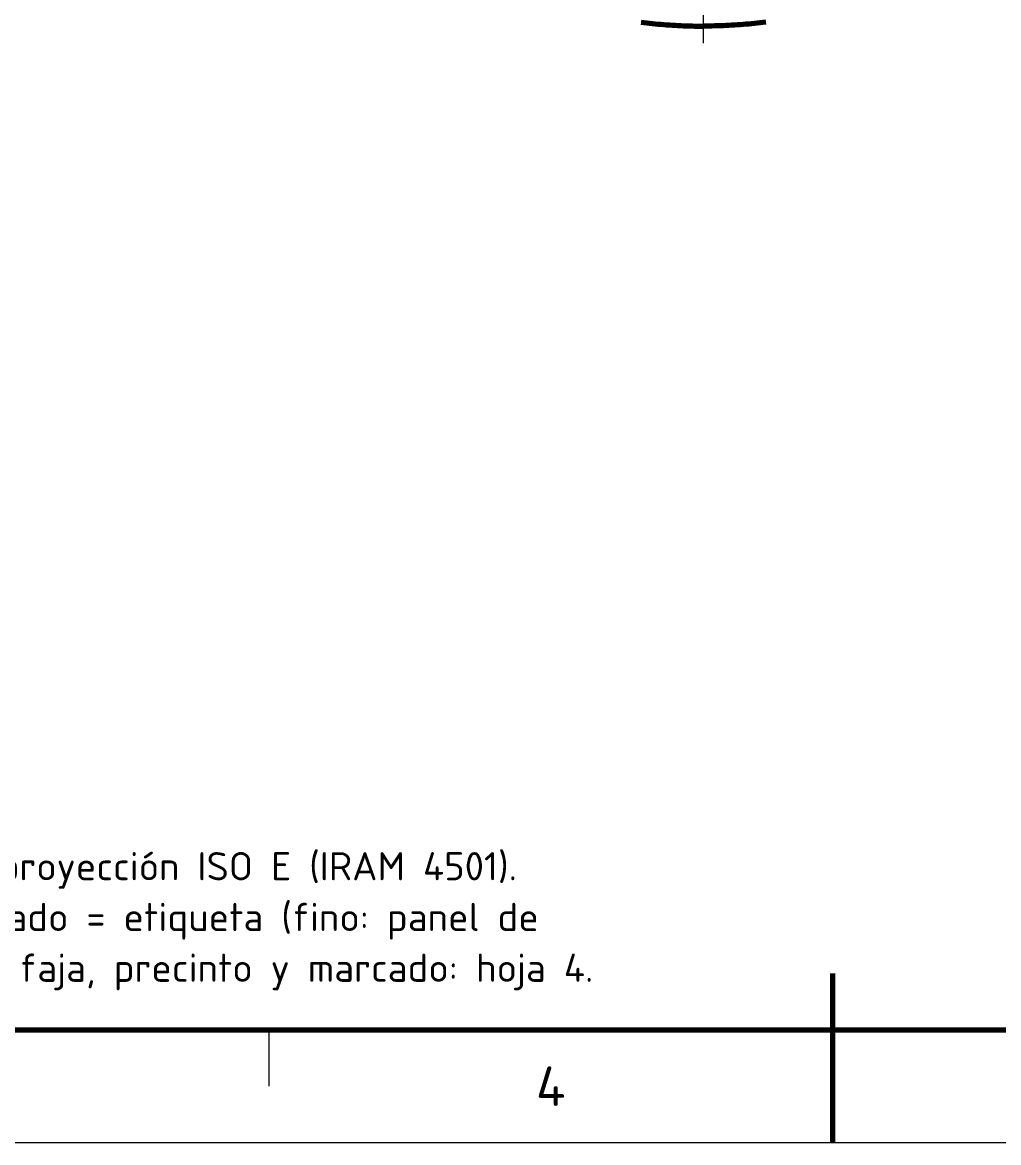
# Model space of a CAD drawing. Header units: millimetres. Extents: x 0 to 2208, y 0 to 420.
# Drawn here: x 138.2 to 224.7, y 0 to 99.3 of the extents above; entities that cross this region are included whole.
import ezdxf
from ezdxf.enums import TextEntityAlignment as Align

# ---------------------------------------------------------------- set-up
doc = ezdxf.new("R2010")
doc.units = ezdxf.units.MM
doc.linetypes.add('IRAM-F-TRAZO-PUNTO', pattern=[20, 15, -2, 1, -2])
for name, color, linetype, lineweight in [('01-VISIBLE', 7, 'CONTINUOUS', 70), ('03-EJE', 1, 'IRAM-F-TRAZO-PUNTO', 18), ('06-TEXTO', 7, 'CONTINUOUS', 25), ('07-RECUADRO', 7, 'CONTINUOUS', 70), ('08-FINA', 5, 'CONTINUOUS', 18)]:
    doc.layers.add(name, color=color, linetype=linetype, lineweight=lineweight)
doc.styles.add('ISO3098', font='isocpeur.ttf')

msp = doc.modelspace()

# ---------------------------------------------------------------- linework, layer by layer
at = {"layer": '01-VISIBLE'}
for points in [[(193.014, 99.316), (193.264, 99.285), (193.513, 99.256), (193.764, 99.228), (194.014, 99.202), (194.264, 99.177), (194.515, 99.153), (194.765, 99.131), (195.016, 99.111), (195.267, 99.092), (195.518, 99.074), (195.769, 99.058), (196.02, 99.043), (196.271, 99.03), (196.523, 99.018), (196.774, 99.007), (197.026, 98.998), (197.277, 98.99), (197.529, 98.984), (197.78, 98.979), (198.032, 98.976), (198.283, 98.974), (198.535, 98.973)], [(204.056, 99.316), (203.806, 99.285), (203.557, 99.256), (203.306, 99.228), (203.056, 99.202), (202.806, 99.177), (202.555, 99.153), (202.305, 99.131), (202.054, 99.111), (201.803, 99.092), (201.552, 99.074), (201.301, 99.058), (201.05, 99.043), (200.799, 99.03), (200.547, 99.018), (200.296, 99.007), (200.044, 98.998), (199.793, 98.99), (199.541, 98.984), (199.29, 98.979), (199.038, 98.976), (198.787, 98.974), (198.535, 98.973)]]:
    msp.add_lwpolyline(points, dxfattribs=at)
at = {"layer": '03-EJE'}
msp.add_line((198.535, 97.473), (198.535, 262.968), dxfattribs=at)
at = {"layer": '07-RECUADRO'}
msp.add_line((210, 0), (210, 15), dxfattribs=at)
msp.add_lwpolyline([(25, 10), (410, 10), (410, 287), (25, 287)], close=True, dxfattribs=at)
at = {"layer": '08-FINA'}
msp.add_line((160, 10), (160, 5), dxfattribs=at)
msp.add_lwpolyline([(0, 0), (420, 0), (420, 297), (0, 297)], close=True, dxfattribs=at)

# ---------------------------------------------------------------- texts
at = {"layer": '06-TEXTO', "style": 'ISO3098'}
for s, p in [('NOTAS: 1) Cotas en mm, medidas reales del conjunto. 2) Método de proyección ISO E (IRAM 4501).', (29, 22.5)), ('3) Corte A-A y detalles: hoja 2.  4) Especificaciones: hoja 3.  5) Rayado = etiqueta (fino: panel de', (29, 18)), ('instrucciones 108°; ancho: alas); oblea, estampilla IRAM, tarjeta AGC, faja, precinto y marcado: hoja 4.', (29, 13.5))]:
    msp.add_text(s, height=2.5, dxfattribs=at).set_placement(p, align=Align.BOTTOM_LEFT)
msp.add_text('4', height=3.5, dxfattribs=at).set_placement((185, 5), align=Align.MIDDLE_CENTER)

doc.saveas('drawing.dxf')
